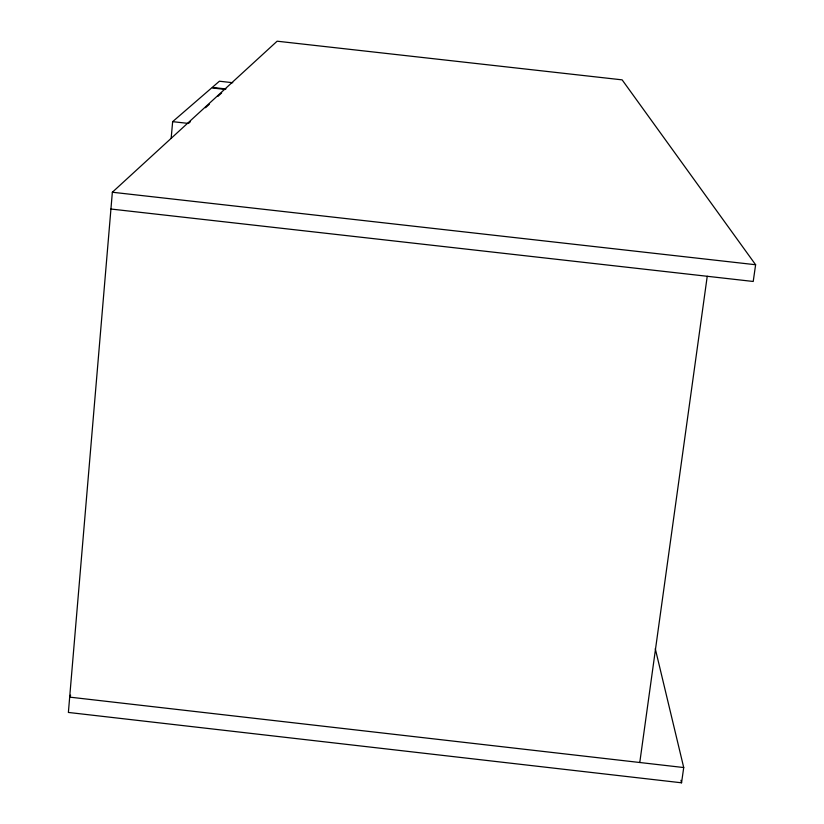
<?xml version="1.0" encoding="UTF-8"?>
<svg xmlns="http://www.w3.org/2000/svg" width="824" height="824" viewBox="0 0 824 824"><rect width="100%" height="100%" fill="white"/><g stroke="black" fill="none" stroke-linecap="round" stroke-linejoin="round"><path stroke-width="1.24" d="M110.931 209.028L753.218 281.468L755.618 264.741L622.13 79.856L277.132 41.2L112.352 192.239L68.382 712.441L681.551 782.8L683.724 767.546L655.276 648.704M171.165 138.288L172.649 121.653L211.675 87.9L225.426 89.445M639.774 762.509L707.239 276.277M70.627 695.147L69.68 697.125L683.724 767.546M190.385 121.695L188.49 123.435L172.649 121.653M205.537 107.748L209.327 104.267M217.855 96.418L221.635 92.937M232.749 82.719L219.411 81.215L212.242 87.416L225.961 88.951M112.352 192.239L755.618 264.741M680.964 780.297L681.551 782.8"/></g></svg>
